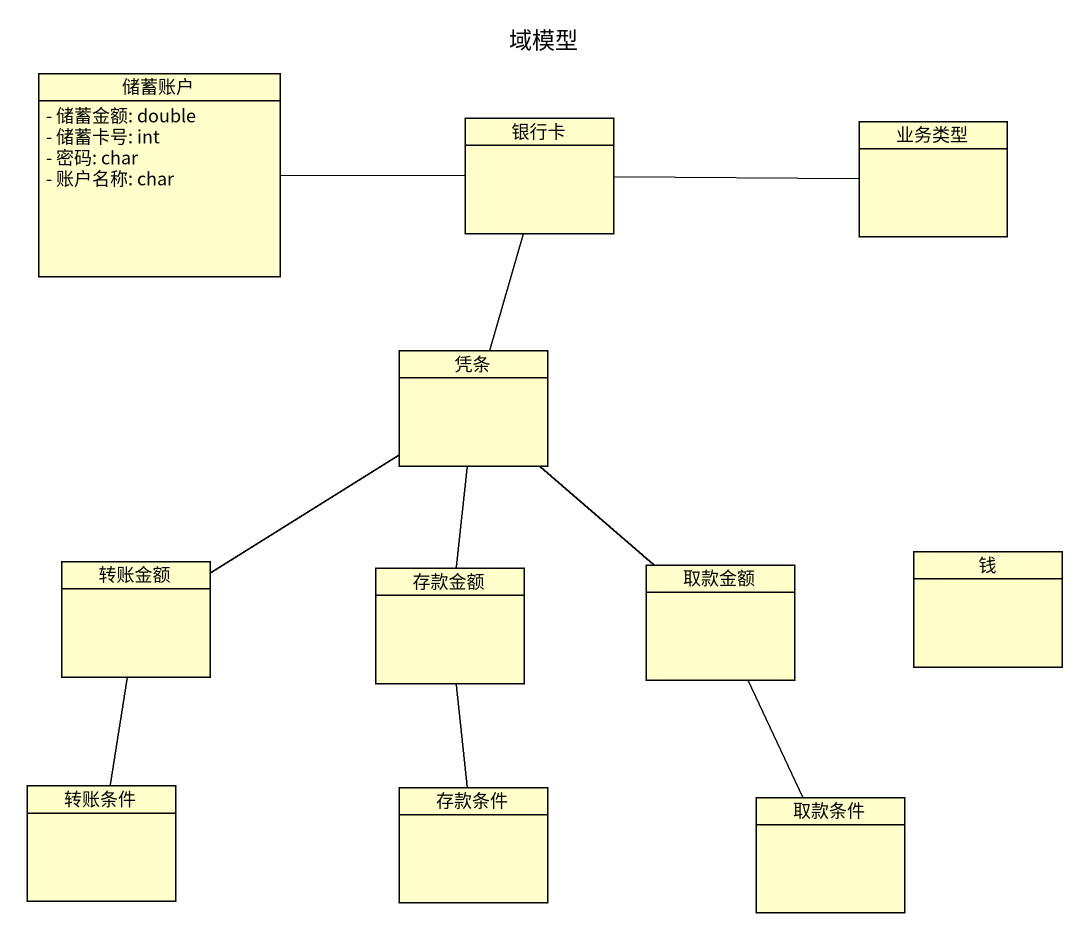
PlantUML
@startuml
title 域模型
hide circle
hide empty members
skinparam classAttributeIconSize 0
class 储蓄账户 {
  - 储蓄金额: double
  - 储蓄卡号: int
  - 密码: char
  - 账户名称: char
}
class 银行卡
class 业务类型
class 凭条
class 转账金额
class 存款金额
class 取款金额
class 钱
class 转账条件
class 存款条件
class 取款条件
银行卡 -left- 储蓄账户
银行卡 -right- 业务类型
银行卡 -- 凭条
凭条 -- 转账金额
凭条 -- 存款金额
凭条 -- 取款金额
转账金额 -- 转账条件
存款金额 -- 存款条件
取款金额 -- 取款条件
@enduml
